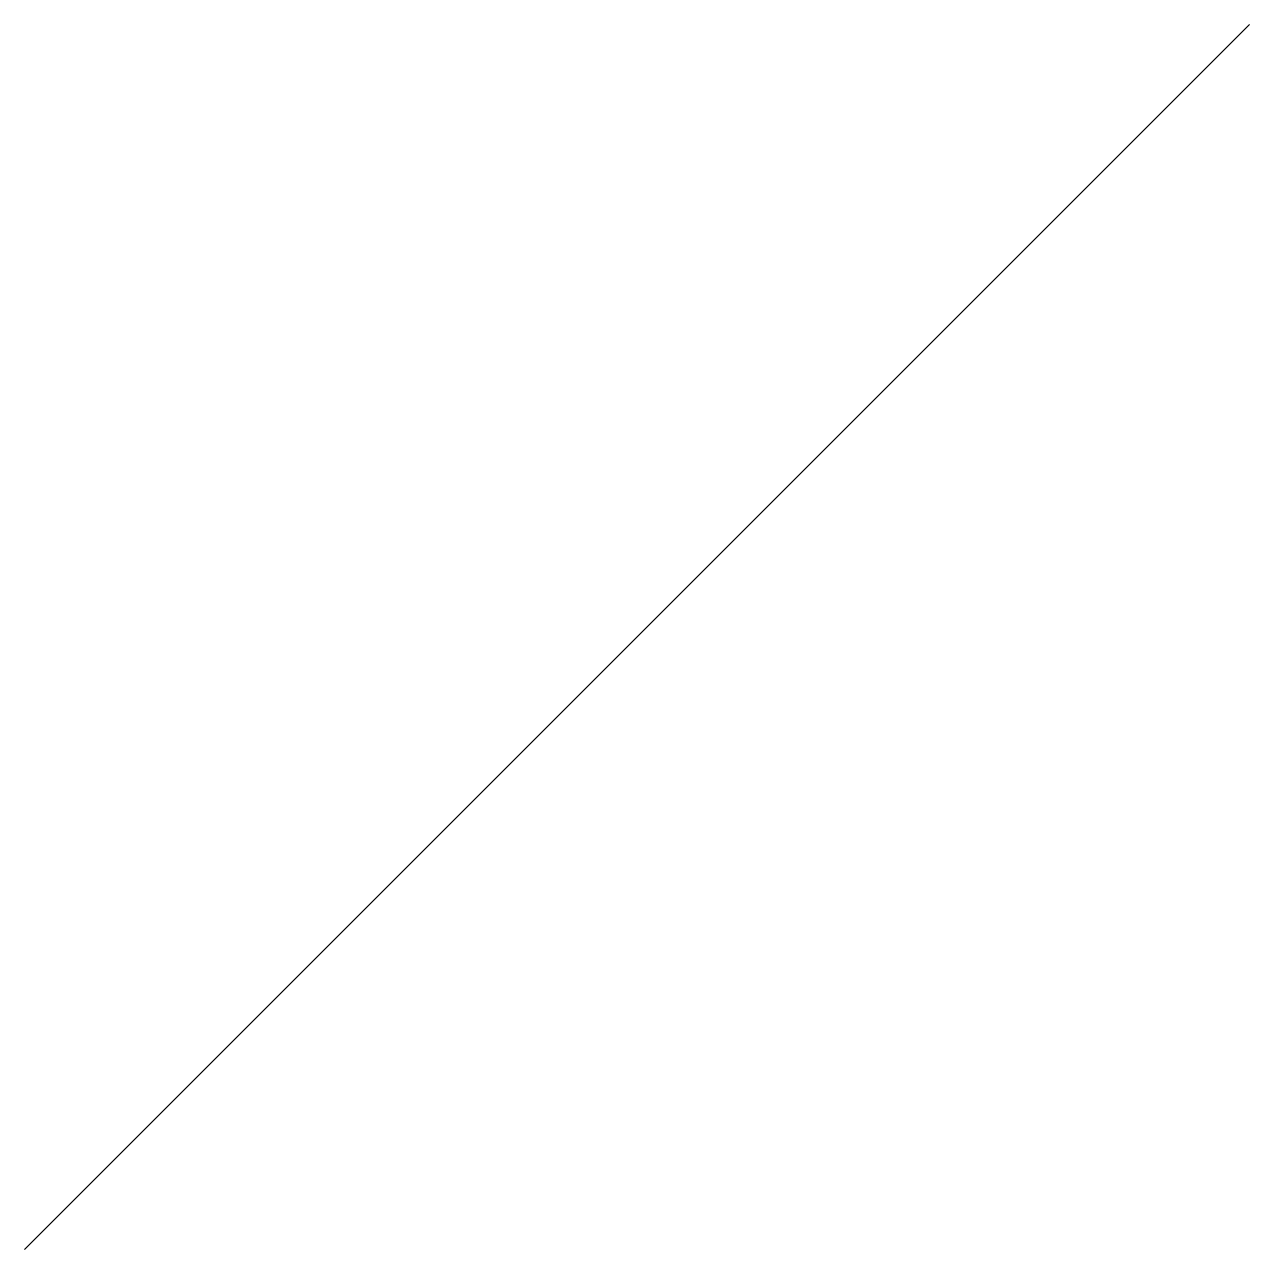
# Model space of a CAD drawing. Extents: x 0 to 3, y 0 to 3.
import ezdxf

# ---------------------------------------------------------------- set-up
doc = ezdxf.new("R2010")
doc.units = 0

msp = doc.modelspace()

# ---------------------------------------------------------------- linework, layer by layer
at = {"layer": 'ALSO'}
msp.add_line((1, 1), (2, 2), dxfattribs=at)
at = {"layer": 'stray'}
msp.add_line((2, 2), (3, 3), dxfattribs=at)
at = {"layer": 'STRAY'}
msp.add_line((0, 0), (1, 1), dxfattribs=at)

doc.saveas('drawing.dxf')
